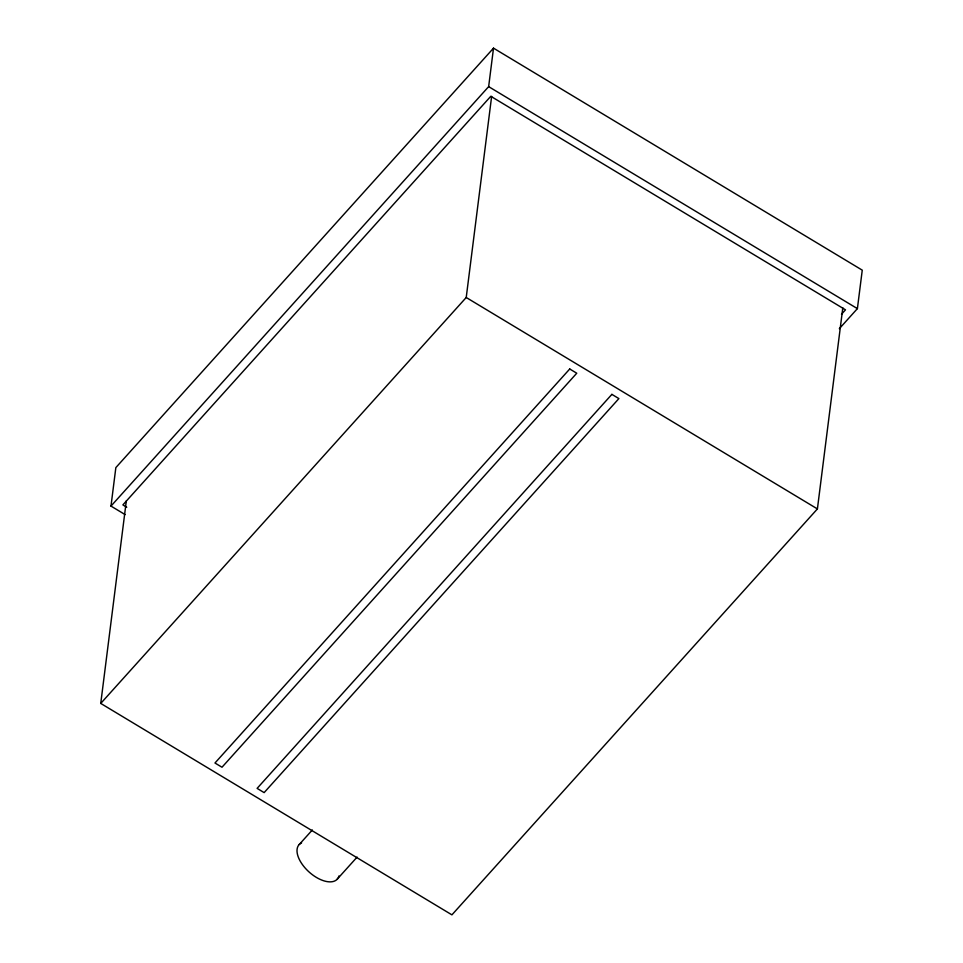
<?xml version="1.0" encoding="UTF-8"?>
<svg xmlns="http://www.w3.org/2000/svg" width="963" height="963" viewBox="0 0 963 963"><rect width="100%" height="100%" fill="white"/><g stroke="black" fill="none" stroke-linecap="round" stroke-linejoin="round"><path stroke-width="1.44" d="M125.118 514.591L110.986 506.093L115.849 467.609L493.513 48.15L862.258 270.158L857.395 308.629L839.315 328.708M842.806 307.835L817.406 508.921L451.924 914.85L100.742 703.423L126.334 500.844M110.986 506.093L488.65 86.634L493.513 48.15M100.742 703.423L466.224 297.495L491.636 96.408M299.288 844.455L312.337 829.974M841.481 314.287L845.502 309.821L490.805 96.276L122.891 504.901L126.743 507.224M337.038 879.375L357.104 857.094M488.65 86.634L857.395 308.629M466.224 297.495L817.406 508.921M338.976 875.933A25.724 13.566 42 0 1 309.412 872.297A25.724 13.566 42 0 1 301.6 842.878M569.735 368.985L214.966 763.009L221.996 767.234L576.753 373.223L569.735 368.985M611.878 394.361L257.109 788.384L264.139 792.609L618.896 398.586L611.878 394.361"/></g></svg>
